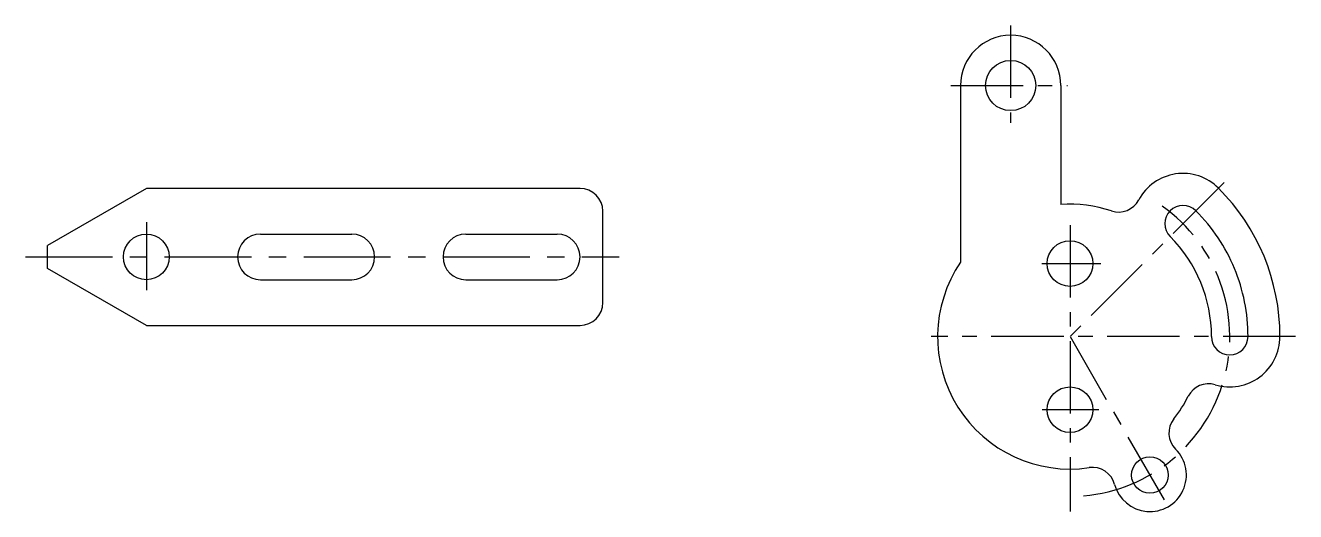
# Model space of a CAD drawing. Header units: millimetres. Extents: x 199 to 477, y 179 to 286.
import ezdxf

# ---------------------------------------------------------------- set-up
doc = ezdxf.new("R2010")
doc.units = ezdxf.units.MM
doc.linetypes.add('CENTER', pattern=[50.8, 31.75, -6.35, 6.35, -6.35])

msp = doc.modelspace()

# ---------------------------------------------------------------- linework, layer by layer
at = {"color": 1, "linetype": 'CENTER', "ltscale": 0.5}
for p, q in [((414.37, 285.73), (414.37, 264.4)), ((401.24, 272.57), (426.79, 272.57)), ((461.17, 251.36), (427.37, 217.57)), ((427.37, 241.99), (427.37, 179.31)), ((421.17, 233.57), (434.1, 233.57)), ((476.79, 217.57), (396.93, 217.57)), ((427.37, 217.57), (449.3, 179.59)), ((433.65, 201.57), (421.24, 201.57))]:
    msp.add_line(p, q, dxfattribs=at)
at = {"lineweight": 30}
for p, q in [((403.37, 272.57), (403.37, 233.85)), ((425.37, 272.57), (425.37, 246.5))]:
    msp.add_line(p, q, dxfattribs=at)
at = {"color": 7, "lineweight": 30}
for p, q in [((225.03, 250.03), (203.38, 237.53)), ((320.03, 250.03), (225.03, 250.03)), ((325.03, 225.03), (325.03, 245.03)), ((250.03, 240.03), (270.03, 240.03)), ((295.03, 240.03), (315.03, 240.03)), ((203.38, 232.53), (203.38, 237.53)), ((225.03, 220.03), (203.38, 232.53)), ((250.03, 230.03), (270.03, 230.03)), ((295.03, 230.03), (315.03, 230.03)), ((225.03, 220.03), (320.03, 220.03))]:
    msp.add_line(p, q, dxfattribs=at)
at = {"color": 1, "linetype": 'CENTER', "ltscale": 0.6}
for p, q in [((225.03, 242.62), (225.03, 227.73)), ((198.54, 235.03), (328.62, 235.03))]:
    msp.add_line(p, q, dxfattribs=at)
at = {"lineweight": 30}
for centre, radius in [((414.37, 272.57), 5.5), ((427.37, 233.57), 5), ((427.37, 201.57), 5), ((444.87, 187.26), 4)]:
    msp.add_circle(centre, radius, dxfattribs=at)
at = {"color": 7, "lineweight": 30}
msp.add_circle((225.03, 235.03), 5, dxfattribs=at)
at = {"lineweight": 30}
for centre, radius, start, end in [((414.37, 272.57), 11, 0, 180), ((452.12, 242.32), 11, 45, 151.8686), ((427.37, 217.57), 29, 71.7655, 93.9546), ((438.01, 249.86), 5, 251.7655, 331.8686), ((452.12, 242.32), 4, 45, 225), ((427.37, 217.57), 29, 145.8516, 278.3433), ((462.37, 217.57), 4, 180, 0), ((462.37, 217.57), 11, 253.1314, 0), ((457.73, 202.25), 5, 73.1314, 153.2345), ((427.37, 217.57), 29, 321.6567, 333.2345), ((454.04, 196.47), 5, 141.6567, 225.1614), ((444.87, 187.26), 8, 194.8386, 45.1614), ((432.31, 183.93), 5, 14.8386, 98.3433)]:
    msp.add_arc(centre, radius, start, end, dxfattribs=at)
at = {"color": 7, "lineweight": 30}
for centre, radius, start, end in [((320.03, 245.03), 5, 0, 90), ((427.37, 217.57), 46, 0, 45), ((250.03, 235.03), 5, 90, 270), ((270.03, 235.03), 5, 270, 90), ((295.03, 235.03), 5, 90, 270), ((315.03, 235.03), 5, 270, 90), ((320.03, 225.03), 5, 270, 0)]:
    msp.add_arc(centre, radius, start, end, dxfattribs=at)
at = {"color": 1, "linetype": 'CENTER', "ltscale": 0.5}
msp.add_arc((427.37, 217.57), 35, 274.8713, 54.8257, dxfattribs=at)
at = {"color": 7, "linetype": 'CENTER', "lineweight": 30}
for radius in [39, 31]:
    msp.add_arc((427.37, 217.57), radius, 0, 45, dxfattribs=at)

doc.saveas('drawing.dxf')
